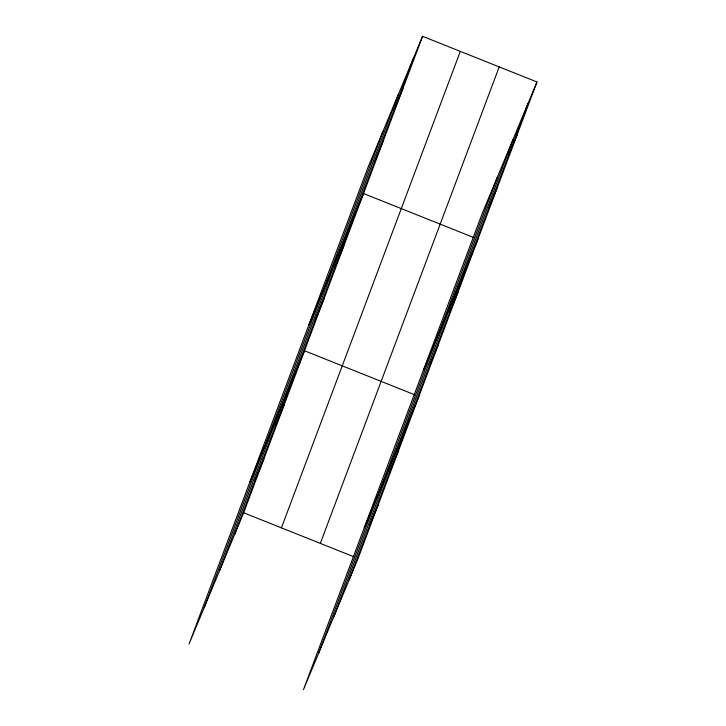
<?xml version="1.0" encoding="UTF-8"?>
<svg xmlns="http://www.w3.org/2000/svg" width="726" height="726" viewBox="0 0 726 726"><rect width="100%" height="100%" fill="white"/><g stroke="black" fill="none" stroke-linecap="round" stroke-linejoin="round"><path stroke-width="1.09" d="M204.133 607.762L383.019 131.279M219.679 570.4L398.574 93.917M234.779 534.136L413.666 57.663M422.559 36.3L367.928 167.543L189.032 644.026L243.664 512.783L422.559 36.3L536.968 81.974L358.072 558.457L303.441 689.7L482.336 213.217L536.968 81.974M281.425 527.856L460.311 51.374M320.32 543.384L499.207 66.901M318.542 653.436L497.428 176.963M334.087 616.075L512.983 139.601M349.188 579.82L528.074 103.337M393.982 110.071L402.876 88.708M374.307 162.488L383.201 141.125M308.895 324.785L363.526 193.533L473.733 237.538M334.949 267.313L343.843 245.951M315.275 319.721L324.168 298.359M249.862 482.019L304.493 350.776L414.7 394.781M275.326 426.135L284.211 404.772M255.053 480.14L263.937 458.778M508.4 155.754L517.284 134.392M488.716 208.162L497.609 186.8M423.303 370.46L477.935 239.217M449.367 312.988L458.251 291.625M429.683 365.405L438.577 344.042M364.27 527.693L418.902 396.45M389.735 471.818L398.628 450.456M369.461 525.815L378.346 504.452M243.664 512.783L353.88 556.778"/></g></svg>
